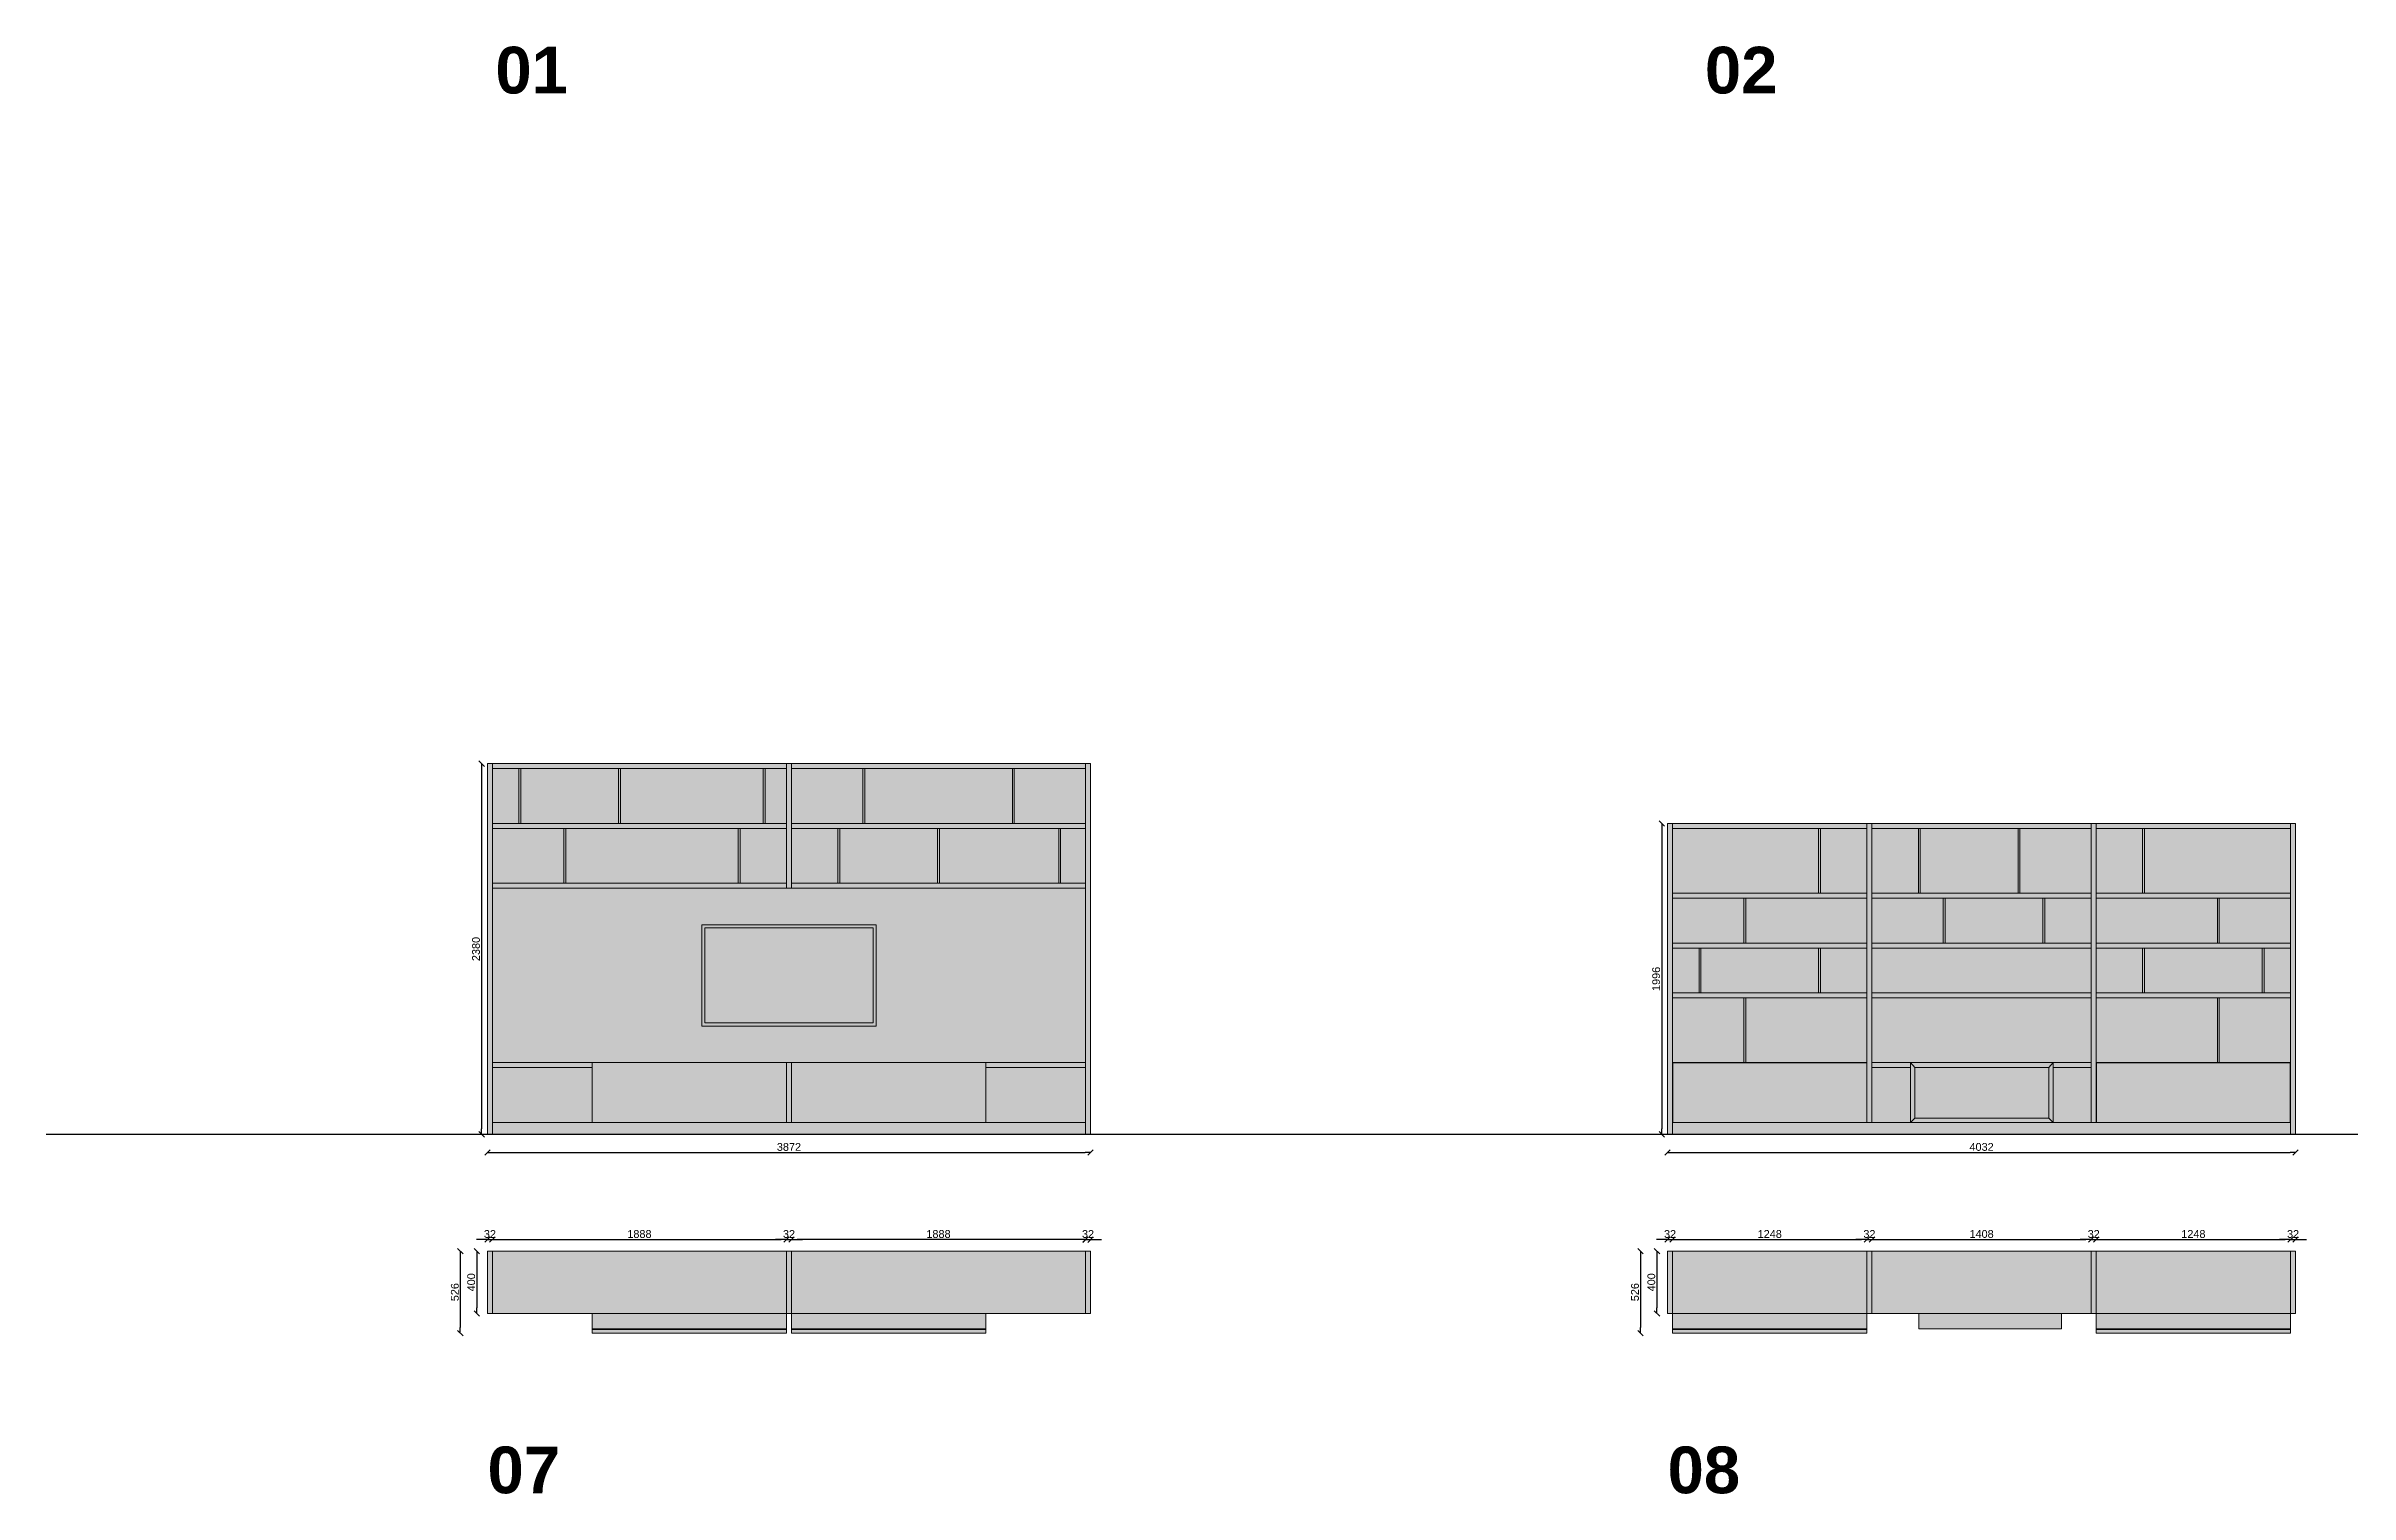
# Model space of a CAD drawing. Header units: inches. Extents: x -2150 to 187520, y -61540 to -22885.
# Drawn here: x -2150 to 12642, y -41271 to -31975 of the extents above; entities that cross this region are included whole.
import ezdxf

# ---------------------------------------------------------------- set-up
doc = ezdxf.new("R2010")
doc.units = ezdxf.units.IN
doc.header["$MEASUREMENT"] = 0
doc.layers.add('Linee arredi', color=3, linetype='Continuous', lineweight=20)
doc.layers.add('Retino arredi', color=7, linetype='Continuous', lineweight=0)
doc.layers.add('Quote', color=5, linetype='Continuous')
doc.styles.add('Arial', font='Arial.ttf')
doc.styles.add('Arial (bold)', font='Arial Bold.ttf')
doc.dimstyles.new('M&C_quote arredo', dxfattribs={"dimtxt": 50, "dimasz": 35.34668, "dimexe": 0, "dimexo": 0, "dimgap": 10, "dimtad": 1, "dimdec": 0, "dimtxsty": 'Arial', "dimblk": 'VW_SLASH', "dimcen": 0, "dimse1": 1, "dimse2": 1, "dimazin": 0, "dimtfac": 1, "dimtdec": 0, "dimtix": 1, "dimtmove": 0, "dimatfit": 0, "dimldrblk": 'VW_SLASH', "dimfxl": 0, "dimfxlon": 1, "dimfrac": 2, "dimtolj": 1, "dimarcsym": 0})

# ---------------------------------------------------------------- blocks, each defined once
blk = doc.blocks.new('VW_SLASH')
at = {"color": 0, "linetype": 'ByBlock', "lineweight": -2, "transparency": 16777216}
blk.add_line((0, 0), (-1, 0), dxfattribs=at)
at = {"color": 0, "linetype": 'Continuous', "lineweight": -2, "transparency": 16777216, "flags": 128}
blk.add_lwpolyline([(0.5, 0.5), (-0.5, -0.5)], dxfattribs=at)
blk = doc.blocks.new('*D25')
at = {"layer": 'Defpoints', "color": 0, "transparency": 16777216}
for p in [(684, -36582), (647, -38962), (684, -38962)]:
    blk.add_point(p, dxfattribs=at)
at = {"layer": 'Quote', "color": 0, "lineweight": -2, "transparency": 16777216}
blk.add_line((647, -36617), (647, -38926), dxfattribs=at)
at = {"layer": 'Quote', "color": 0, "lineweight": -2, "transparency": 16777216, "xscale": 35.3466796875, "yscale": 35.3466796875, "zscale": 35.3466796875}
for p, rotation in [((647, -36582), 90), ((647, -38962), 270)]:
    blk.add_blockref('VW_SLASH', p, dxfattribs=dict(at, rotation=rotation))
at = {"layer": 'Quote', "color": 0, "transparency": 16777216, "insert": (611, -37772), "char_height": 50, "attachment_point": 5, "rotation": 90, "style": 'Arial'}
blk.add_mtext('\\A1;2380', dxfattribs=at)
blk = doc.blocks.new('*D26')
at = {"layer": 'Defpoints', "color": 0, "transparency": 16777216}
for p in [(684, -38962), (4556, -38962), (4556, -39078)]:
    blk.add_point(p, dxfattribs=at)
at = {"layer": 'Quote', "color": 0, "lineweight": -2, "transparency": 16777216}
blk.add_line((720, -39078), (4521, -39078), dxfattribs=at)
at = {"layer": 'Quote', "color": 0, "lineweight": -2, "transparency": 16777216, "xscale": 35.3466796875, "yscale": 35.3466796875, "zscale": 35.3466796875, "rotation": 180}
blk.add_blockref('VW_SLASH', (684, -39078), dxfattribs=at)
at = {"layer": 'Quote', "color": 0, "lineweight": -2, "transparency": 16777216, "xscale": 35.3466796875, "yscale": 35.3466796875, "zscale": 35.3466796875}
blk.add_blockref('VW_SLASH', (4556, -39078), dxfattribs=at)
at = {"layer": 'Quote', "color": 0, "transparency": 16777216, "insert": (2620, -39043), "char_height": 50, "attachment_point": 5, "style": 'Arial'}
blk.add_mtext('\\A1;3872', dxfattribs=at)
blk = doc.blocks.new('*D27')
at = {"layer": 'Defpoints', "color": 0, "transparency": 16777216}
for p in [(684, -39712), (616, -40112), (684, -40112)]:
    blk.add_point(p, dxfattribs=at)
at = {"layer": 'Quote', "color": 0, "lineweight": -2, "transparency": 16777216}
blk.add_line((616, -39747), (616, -40076), dxfattribs=at)
at = {"layer": 'Quote', "color": 0, "lineweight": -2, "transparency": 16777216, "xscale": 35.3466796875, "yscale": 35.3466796875, "zscale": 35.3466796875}
for p, rotation in [((616, -39712), 90), ((616, -40112), 270)]:
    blk.add_blockref('VW_SLASH', p, dxfattribs=dict(at, rotation=rotation))
at = {"layer": 'Quote', "color": 0, "transparency": 16777216, "insert": (580, -39912), "char_height": 50, "attachment_point": 5, "rotation": 90, "style": 'Arial'}
blk.add_mtext('\\A1;400', dxfattribs=at)
blk = doc.blocks.new('*D28')
at = {"layer": 'Defpoints', "color": 0, "transparency": 16777216}
for p in [(684, -39712), (510, -40238), (1036, -40238)]:
    blk.add_point(p, dxfattribs=at)
at = {"layer": 'Quote', "color": 0, "lineweight": -2, "transparency": 16777216}
blk.add_line((510, -39747), (510, -40202), dxfattribs=at)
at = {"layer": 'Quote', "color": 0, "lineweight": -2, "transparency": 16777216, "xscale": 35.3466796875, "yscale": 35.3466796875, "zscale": 35.3466796875}
for p, rotation in [((510, -39712), 90), ((510, -40238), 270)]:
    blk.add_blockref('VW_SLASH', p, dxfattribs=dict(at, rotation=rotation))
at = {"layer": 'Quote', "color": 0, "transparency": 16777216, "insert": (475, -39975), "char_height": 50, "attachment_point": 5, "rotation": 90, "style": 'Arial'}
blk.add_mtext('\\A1;526', dxfattribs=at)
blk = doc.blocks.new('*D29')
at = {"layer": 'Defpoints', "color": 0, "transparency": 16777216}
for p in [(716, -39637), (684, -39712), (716, -39712)]:
    blk.add_point(p, dxfattribs=at)
at = {"layer": 'Quote', "color": 0, "lineweight": -2, "transparency": 16777216}
for p, q in [((649, -39637), (614, -39637)), ((684, -39637), (716, -39637)), ((752, -39637), (787, -39637))]:
    blk.add_line(p, q, dxfattribs=at)
at = {"layer": 'Quote', "color": 0, "lineweight": -2, "transparency": 16777216, "xscale": 35.3466796875, "yscale": 35.3466796875, "zscale": 35.3466796875}
blk.add_blockref('VW_SLASH', (684, -39637), dxfattribs=at)
at = {"layer": 'Quote', "color": 0, "lineweight": -2, "transparency": 16777216, "xscale": 35.3466796875, "yscale": 35.3466796875, "zscale": 35.3466796875, "rotation": 180}
blk.add_blockref('VW_SLASH', (716, -39637), dxfattribs=at)
at = {"layer": 'Quote', "color": 0, "transparency": 16777216, "insert": (700, -39602), "char_height": 50, "attachment_point": 5, "style": 'Arial'}
blk.add_mtext('\\A1;32', dxfattribs=at)
blk = doc.blocks.new('*D30')
at = {"layer": 'Defpoints', "color": 0, "transparency": 16777216}
for p in [(2604, -39637), (716, -39712), (2604, -39712)]:
    blk.add_point(p, dxfattribs=at)
at = {"layer": 'Quote', "color": 0, "lineweight": -2, "transparency": 16777216}
blk.add_line((752, -39637), (2569, -39637), dxfattribs=at)
at = {"layer": 'Quote', "color": 0, "lineweight": -2, "transparency": 16777216, "xscale": 35.3466796875, "yscale": 35.3466796875, "zscale": 35.3466796875, "rotation": 180}
blk.add_blockref('VW_SLASH', (716, -39637), dxfattribs=at)
at = {"layer": 'Quote', "color": 0, "lineweight": -2, "transparency": 16777216, "xscale": 35.3466796875, "yscale": 35.3466796875, "zscale": 35.3466796875}
blk.add_blockref('VW_SLASH', (2604, -39637), dxfattribs=at)
at = {"layer": 'Quote', "color": 0, "transparency": 16777216, "insert": (1660, -39602), "char_height": 50, "attachment_point": 5, "style": 'Arial'}
blk.add_mtext('\\A1;1888', dxfattribs=at)
blk = doc.blocks.new('TV')
at = {"layer": 'Retino arredi', "true_color": 0x969696}
h = blk.add_hatch(color=252, dxfattribs=at)
h.dxf.hatch_style = 1
h.paths.add_polyline_path([(-20, 20), (-1100, 20), (-1100, 630), (-20, 630)], flags=16)
h.paths.add_polyline_path([(-1120, 650), (0, 650), (0, 0), (-1120, 0)])
at = {"layer": 'Retino arredi', "true_color": 0xd2d2d2}
h = blk.add_hatch(color=254, dxfattribs=at)
h.dxf.hatch_style = 1
h.paths.add_polyline_path([(-20, 20), (-1100, 20), (-1100, 630), (-20, 630)])
at = {"layer": 'Linee arredi'}
for points in [[(-1120, 650), (0, 650), (0, 0), (-1120, 0)], [(-20, 20), (-1100, 20), (-1100, 630), (-20, 630)]]:
    blk.add_lwpolyline(points, close=True, dxfattribs=at)
blk = doc.blocks.new('*D31')
at = {"layer": 'Defpoints', "color": 0, "transparency": 16777216}
for p in [(2636, -39637), (2604, -39712), (2636, -39712)]:
    blk.add_point(p, dxfattribs=at)
at = {"layer": 'Quote', "color": 0, "lineweight": -2, "transparency": 16777216}
for p, q in [((2569, -39637), (2534, -39637)), ((2604, -39637), (2636, -39637)), ((2672, -39637), (2707, -39637))]:
    blk.add_line(p, q, dxfattribs=at)
at = {"layer": 'Quote', "color": 0, "lineweight": -2, "transparency": 16777216, "xscale": 35.3466796875, "yscale": 35.3466796875, "zscale": 35.3466796875}
blk.add_blockref('VW_SLASH', (2604, -39637), dxfattribs=at)
at = {"layer": 'Quote', "color": 0, "lineweight": -2, "transparency": 16777216, "xscale": 35.3466796875, "yscale": 35.3466796875, "zscale": 35.3466796875, "rotation": 180}
blk.add_blockref('VW_SLASH', (2636, -39637), dxfattribs=at)
at = {"layer": 'Quote', "color": 0, "transparency": 16777216, "insert": (2620, -39602), "char_height": 50, "attachment_point": 5, "style": 'Arial'}
blk.add_mtext('\\A1;32', dxfattribs=at)
blk = doc.blocks.new('*D32')
at = {"layer": 'Defpoints', "color": 0, "transparency": 16777216}
for p in [(2636, -39637), (2636, -39712), (4524, -39712)]:
    blk.add_point(p, dxfattribs=at)
at = {"layer": 'Quote', "color": 0, "lineweight": -2, "transparency": 16777216}
blk.add_line((4489, -39637), (2672, -39637), dxfattribs=at)
at = {"layer": 'Quote', "color": 0, "lineweight": -2, "transparency": 16777216, "xscale": 35.3466796875, "yscale": 35.3466796875, "zscale": 35.3466796875, "rotation": 180}
blk.add_blockref('VW_SLASH', (2636, -39637), dxfattribs=at)
at = {"layer": 'Quote', "color": 0, "lineweight": -2, "transparency": 16777216, "xscale": 35.3466796875, "yscale": 35.3466796875, "zscale": 35.3466796875}
blk.add_blockref('VW_SLASH', (4524, -39637), dxfattribs=at)
at = {"layer": 'Quote', "color": 0, "transparency": 16777216, "insert": (3580, -39602), "char_height": 50, "attachment_point": 5, "style": 'Arial'}
blk.add_mtext('\\A1;1888', dxfattribs=at)
blk = doc.blocks.new('*D33')
at = {"layer": 'Defpoints', "color": 0, "transparency": 16777216}
for p in [(4556, -39638), (4524, -39712), (4556, -39712)]:
    blk.add_point(p, dxfattribs=at)
at = {"layer": 'Quote', "color": 0, "lineweight": -2, "transparency": 16777216}
for p, q in [((4489, -39638), (4454, -39638)), ((4524, -39638), (4556, -39638)), ((4592, -39638), (4627, -39638))]:
    blk.add_line(p, q, dxfattribs=at)
at = {"layer": 'Quote', "color": 0, "lineweight": -2, "transparency": 16777216, "xscale": 35.3466796875, "yscale": 35.3466796875, "zscale": 35.3466796875}
blk.add_blockref('VW_SLASH', (4524, -39638), dxfattribs=at)
at = {"layer": 'Quote', "color": 0, "lineweight": -2, "transparency": 16777216, "xscale": 35.3466796875, "yscale": 35.3466796875, "zscale": 35.3466796875, "rotation": 180}
blk.add_blockref('VW_SLASH', (4556, -39638), dxfattribs=at)
at = {"layer": 'Quote', "color": 0, "transparency": 16777216, "insert": (4540, -39602), "char_height": 50, "attachment_point": 5, "style": 'Arial'}
blk.add_mtext('\\A1;32', dxfattribs=at)
blk = doc.blocks.new('*D221')
at = {"layer": 'Defpoints', "color": 0, "transparency": 16777216}
for p in [(8261, -36966), (8224, -38962), (8261, -38962)]:
    blk.add_point(p, dxfattribs=at)
at = {"layer": 'Quote', "color": 0, "lineweight": -2, "transparency": 16777216}
blk.add_line((8224, -37001), (8224, -38926), dxfattribs=at)
at = {"layer": 'Quote', "color": 0, "lineweight": -2, "transparency": 16777216, "xscale": 35.3466796875, "yscale": 35.3466796875, "zscale": 35.3466796875}
for p, rotation in [((8224, -36966), 90), ((8224, -38962), 270)]:
    blk.add_blockref('VW_SLASH', p, dxfattribs=dict(at, rotation=rotation))
at = {"layer": 'Quote', "color": 0, "transparency": 16777216, "insert": (8188, -37964), "char_height": 50, "attachment_point": 5, "rotation": 90, "style": 'Arial'}
blk.add_mtext('\\A1;1996', dxfattribs=at)
blk = doc.blocks.new('*D222')
at = {"layer": 'Defpoints', "color": 0, "transparency": 16777216}
for p in [(8261, -38962), (12293, -38962), (12293, -39078)]:
    blk.add_point(p, dxfattribs=at)
at = {"layer": 'Quote', "color": 0, "lineweight": -2, "transparency": 16777216}
blk.add_line((8296, -39078), (12258, -39078), dxfattribs=at)
at = {"layer": 'Quote', "color": 0, "lineweight": -2, "transparency": 16777216, "xscale": 35.3466796875, "yscale": 35.3466796875, "zscale": 35.3466796875, "rotation": 180}
blk.add_blockref('VW_SLASH', (8261, -39078), dxfattribs=at)
at = {"layer": 'Quote', "color": 0, "lineweight": -2, "transparency": 16777216, "xscale": 35.3466796875, "yscale": 35.3466796875, "zscale": 35.3466796875}
blk.add_blockref('VW_SLASH', (12293, -39078), dxfattribs=at)
at = {"layer": 'Quote', "color": 0, "transparency": 16777216, "insert": (10277, -39043), "char_height": 50, "attachment_point": 5, "style": 'Arial'}
blk.add_mtext('\\A1;4032', dxfattribs=at)
blk = doc.blocks.new('*D223')
at = {"layer": 'Defpoints', "color": 0, "transparency": 16777216}
for p in [(8261, -39712), (8193, -40112), (8261, -40112)]:
    blk.add_point(p, dxfattribs=at)
at = {"layer": 'Quote', "color": 0, "lineweight": -2, "transparency": 16777216}
blk.add_line((8193, -39747), (8193, -40076), dxfattribs=at)
at = {"layer": 'Quote', "color": 0, "lineweight": -2, "transparency": 16777216, "xscale": 35.3466796875, "yscale": 35.3466796875, "zscale": 35.3466796875}
for p, rotation in [((8193, -39712), 90), ((8193, -40112), 270)]:
    blk.add_blockref('VW_SLASH', p, dxfattribs=dict(at, rotation=rotation))
at = {"layer": 'Quote', "color": 0, "transparency": 16777216, "insert": (8157, -39912), "char_height": 50, "attachment_point": 5, "rotation": 90, "style": 'Arial'}
blk.add_mtext('\\A1;400', dxfattribs=at)
blk = doc.blocks.new('*D224')
at = {"layer": 'Defpoints', "color": 0, "transparency": 16777216}
for p in [(8261, -39712), (8087, -40238), (8293, -40238)]:
    blk.add_point(p, dxfattribs=at)
at = {"layer": 'Quote', "color": 0, "lineweight": -2, "transparency": 16777216}
blk.add_line((8087, -39747), (8087, -40202), dxfattribs=at)
at = {"layer": 'Quote', "color": 0, "lineweight": -2, "transparency": 16777216, "xscale": 35.3466796875, "yscale": 35.3466796875, "zscale": 35.3466796875}
for p, rotation in [((8087, -39712), 90), ((8087, -40238), 270)]:
    blk.add_blockref('VW_SLASH', p, dxfattribs=dict(at, rotation=rotation))
at = {"layer": 'Quote', "color": 0, "transparency": 16777216, "insert": (8052, -39975), "char_height": 50, "attachment_point": 5, "rotation": 90, "style": 'Arial'}
blk.add_mtext('\\A1;526', dxfattribs=at)
blk = doc.blocks.new('*D225')
at = {"layer": 'Defpoints', "color": 0, "transparency": 16777216}
for p in [(8293, -39637), (8261, -39712), (8293, -39712)]:
    blk.add_point(p, dxfattribs=at)
at = {"layer": 'Quote', "color": 0, "lineweight": -2, "transparency": 16777216}
for p, q in [((8226, -39637), (8190, -39637)), ((8261, -39637), (8293, -39637)), ((8328, -39637), (8364, -39637))]:
    blk.add_line(p, q, dxfattribs=at)
at = {"layer": 'Quote', "color": 0, "lineweight": -2, "transparency": 16777216, "xscale": 35.3466796875, "yscale": 35.3466796875, "zscale": 35.3466796875}
blk.add_blockref('VW_SLASH', (8261, -39637), dxfattribs=at)
at = {"layer": 'Quote', "color": 0, "lineweight": -2, "transparency": 16777216, "xscale": 35.3466796875, "yscale": 35.3466796875, "zscale": 35.3466796875, "rotation": 180}
blk.add_blockref('VW_SLASH', (8293, -39637), dxfattribs=at)
at = {"layer": 'Quote', "color": 0, "transparency": 16777216, "insert": (8277, -39602), "char_height": 50, "attachment_point": 5, "style": 'Arial'}
blk.add_mtext('\\A1;32', dxfattribs=at)
blk = doc.blocks.new('*D226')
at = {"layer": 'Defpoints', "color": 0, "transparency": 16777216}
for p in [(9541, -39637), (8293, -39712), (9541, -39712)]:
    blk.add_point(p, dxfattribs=at)
at = {"layer": 'Quote', "color": 0, "lineweight": -2, "transparency": 16777216}
blk.add_line((8328, -39637), (9506, -39637), dxfattribs=at)
at = {"layer": 'Quote', "color": 0, "lineweight": -2, "transparency": 16777216, "xscale": 35.3466796875, "yscale": 35.3466796875, "zscale": 35.3466796875, "rotation": 180}
blk.add_blockref('VW_SLASH', (8293, -39637), dxfattribs=at)
at = {"layer": 'Quote', "color": 0, "lineweight": -2, "transparency": 16777216, "xscale": 35.3466796875, "yscale": 35.3466796875, "zscale": 35.3466796875}
blk.add_blockref('VW_SLASH', (9541, -39637), dxfattribs=at)
at = {"layer": 'Quote', "color": 0, "transparency": 16777216, "insert": (8917, -39602), "char_height": 50, "attachment_point": 5, "style": 'Arial'}
blk.add_mtext('\\A1;1248', dxfattribs=at)
blk = doc.blocks.new('*D227')
at = {"layer": 'Defpoints', "color": 0, "transparency": 16777216}
for p in [(9573, -39637), (9541, -39712), (9573, -39712)]:
    blk.add_point(p, dxfattribs=at)
at = {"layer": 'Quote', "color": 0, "lineweight": -2, "transparency": 16777216}
for p, q in [((9506, -39637), (9470, -39637)), ((9541, -39637), (9573, -39637)), ((9608, -39637), (9644, -39637))]:
    blk.add_line(p, q, dxfattribs=at)
at = {"layer": 'Quote', "color": 0, "lineweight": -2, "transparency": 16777216, "xscale": 35.3466796875, "yscale": 35.3466796875, "zscale": 35.3466796875}
blk.add_blockref('VW_SLASH', (9541, -39637), dxfattribs=at)
at = {"layer": 'Quote', "color": 0, "lineweight": -2, "transparency": 16777216, "xscale": 35.3466796875, "yscale": 35.3466796875, "zscale": 35.3466796875, "rotation": 180}
blk.add_blockref('VW_SLASH', (9573, -39637), dxfattribs=at)
at = {"layer": 'Quote', "color": 0, "transparency": 16777216, "insert": (9557, -39602), "char_height": 50, "attachment_point": 5, "style": 'Arial'}
blk.add_mtext('\\A1;32', dxfattribs=at)
blk = doc.blocks.new('*D228')
at = {"layer": 'Defpoints', "color": 0, "transparency": 16777216}
for p in [(10981, -39637), (9573, -39712), (10981, -39712)]:
    blk.add_point(p, dxfattribs=at)
at = {"layer": 'Quote', "color": 0, "lineweight": -2, "transparency": 16777216}
blk.add_line((9608, -39637), (10946, -39637), dxfattribs=at)
at = {"layer": 'Quote', "color": 0, "lineweight": -2, "transparency": 16777216, "xscale": 35.3466796875, "yscale": 35.3466796875, "zscale": 35.3466796875, "rotation": 180}
blk.add_blockref('VW_SLASH', (9573, -39637), dxfattribs=at)
at = {"layer": 'Quote', "color": 0, "lineweight": -2, "transparency": 16777216, "xscale": 35.3466796875, "yscale": 35.3466796875, "zscale": 35.3466796875}
blk.add_blockref('VW_SLASH', (10981, -39637), dxfattribs=at)
at = {"layer": 'Quote', "color": 0, "transparency": 16777216, "insert": (10277, -39602), "char_height": 50, "attachment_point": 5, "style": 'Arial'}
blk.add_mtext('\\A1;1408', dxfattribs=at)
blk = doc.blocks.new('*D229')
at = {"layer": 'Defpoints', "color": 0, "transparency": 16777216}
for p in [(11013, -39637), (10981, -39712), (11013, -39712)]:
    blk.add_point(p, dxfattribs=at)
at = {"layer": 'Quote', "color": 0, "lineweight": -2, "transparency": 16777216}
for p, q in [((10946, -39637), (10910, -39637)), ((10981, -39637), (11013, -39637)), ((11048, -39637), (11084, -39637))]:
    blk.add_line(p, q, dxfattribs=at)
at = {"layer": 'Quote', "color": 0, "lineweight": -2, "transparency": 16777216, "xscale": 35.3466796875, "yscale": 35.3466796875, "zscale": 35.3466796875}
blk.add_blockref('VW_SLASH', (10981, -39637), dxfattribs=at)
at = {"layer": 'Quote', "color": 0, "lineweight": -2, "transparency": 16777216, "xscale": 35.3466796875, "yscale": 35.3466796875, "zscale": 35.3466796875, "rotation": 180}
blk.add_blockref('VW_SLASH', (11013, -39637), dxfattribs=at)
at = {"layer": 'Quote', "color": 0, "transparency": 16777216, "insert": (10997, -39602), "char_height": 50, "attachment_point": 5, "style": 'Arial'}
blk.add_mtext('\\A1;32', dxfattribs=at)
blk = doc.blocks.new('*D230')
at = {"layer": 'Defpoints', "color": 0, "transparency": 16777216}
for p in [(12261, -39637), (11013, -39712), (12261, -39712)]:
    blk.add_point(p, dxfattribs=at)
at = {"layer": 'Quote', "color": 0, "lineweight": -2, "transparency": 16777216}
blk.add_line((11048, -39637), (12226, -39637), dxfattribs=at)
at = {"layer": 'Quote', "color": 0, "lineweight": -2, "transparency": 16777216, "xscale": 35.3466796875, "yscale": 35.3466796875, "zscale": 35.3466796875, "rotation": 180}
blk.add_blockref('VW_SLASH', (11013, -39637), dxfattribs=at)
at = {"layer": 'Quote', "color": 0, "lineweight": -2, "transparency": 16777216, "xscale": 35.3466796875, "yscale": 35.3466796875, "zscale": 35.3466796875}
blk.add_blockref('VW_SLASH', (12261, -39637), dxfattribs=at)
at = {"layer": 'Quote', "color": 0, "transparency": 16777216, "insert": (11637, -39602), "char_height": 50, "attachment_point": 5, "style": 'Arial'}
blk.add_mtext('\\A1;1248', dxfattribs=at)
blk = doc.blocks.new('*D231')
at = {"layer": 'Defpoints', "color": 0, "transparency": 16777216}
for p in [(12293, -39637), (12261, -39712), (12293, -39712)]:
    blk.add_point(p, dxfattribs=at)
at = {"layer": 'Quote', "color": 0, "lineweight": -2, "transparency": 16777216}
for p, q in [((12226, -39637), (12190, -39637)), ((12261, -39637), (12293, -39637)), ((12328, -39637), (12364, -39637))]:
    blk.add_line(p, q, dxfattribs=at)
at = {"layer": 'Quote', "color": 0, "lineweight": -2, "transparency": 16777216, "xscale": 35.3466796875, "yscale": 35.3466796875, "zscale": 35.3466796875}
blk.add_blockref('VW_SLASH', (12261, -39637), dxfattribs=at)
at = {"layer": 'Quote', "color": 0, "lineweight": -2, "transparency": 16777216, "xscale": 35.3466796875, "yscale": 35.3466796875, "zscale": 35.3466796875, "rotation": 180}
blk.add_blockref('VW_SLASH', (12293, -39637), dxfattribs=at)
at = {"layer": 'Quote', "color": 0, "transparency": 16777216, "insert": (12277, -39602), "char_height": 50, "attachment_point": 5, "style": 'Arial'}
blk.add_mtext('\\A1;32', dxfattribs=at)

msp = doc.modelspace()

# ---------------------------------------------------------------- hatches: boundary and pattern name
at = {"layer": 'Retino arredi'}
h = msp.add_hatch(color=256, dxfattribs=at)
h.dxf.hatch_style = 1
h.paths.add_polyline_path([(1356.4, -38533.6), (716.4, -38533.6), (716.4, -38885.6), (1356.4, -38885.6)], flags=16)
h.paths.add_polyline_path([(2604.4, -38501.6), (1356.4, -38501.6), (1356.4, -38885.6), (2604.4, -38885.6)], flags=16)
h.paths.add_polyline_path([(3884.4, -38885.6), (2636.4, -38885.6), (2636.4, -38501.6), (3884.4, -38501.6)], flags=16)
h.paths.add_polyline_path([(4524.4, -38885.6), (3884.4, -38885.6), (3884.4, -38533.6), (4524.4, -38533.6)], flags=16)
h.paths.add_polyline_path([(4524.4, -36998.3), (2636.4, -36998.3), (2636.4, -37349.6), (4524.4, -37349.6)], flags=16)
h.paths.add_polyline_path([(2636.4, -36613.6), (4524.4, -36613.6), (4524.4, -36965.6), (2636.4, -36965.6)], flags=16)
h.paths.add_polyline_path([(2604.3, -36965.6), (716.4, -36965.6), (716.4, -36613.6), (2604.3, -36613.6)], flags=16)
h.paths.add_polyline_path([(716.4, -36998.3), (2604.3, -36998.3), (2604.3, -37349.6), (716.4, -37349.6)], flags=16)
h.paths.add_polyline_path([(4524.4, -37381.6), (716.4, -37381.6), (716.4, -38501.6), (4524.4, -38501.6)], flags=16)
h.paths.add_polyline_path([(684.4, -38961.6), (4556.4, -38961.6), (4556.4, -36581.6), (684.4, -36581.6)])
h = msp.add_hatch(color=254, dxfattribs=at)
h.dxf.hatch_style = 1
h.paths.add_polyline_path([(4524.4, -36998.3), (2636.4, -36998.3), (2636.4, -37349.6), (4524.4, -37349.6)])
h.paths.add_polyline_path([(2636.4, -36613.6), (4524.4, -36613.6), (4524.4, -36965.6), (2636.4, -36965.6)])
h.paths.add_polyline_path([(2604.3, -36965.6), (716.4, -36965.6), (716.4, -36613.6), (2604.3, -36613.6)])
h.paths.add_polyline_path([(716.4, -36998.3), (2604.3, -36998.3), (2604.3, -37349.6), (716.4, -37349.6)])
h.paths.add_polyline_path([(4524.4, -38885.6), (3884.4, -38885.6), (3884.4, -38533.6), (4524.4, -38533.6)])
h.paths.add_polyline_path([(1356.4, -38533.6), (716.4, -38533.6), (716.4, -38885.6), (1356.4, -38885.6)])
h = msp.add_hatch(color=256, dxfattribs=at)
h.dxf.hatch_style = 1
h.paths.add_polyline_path([(12261, -37733.6), (11013, -37733.6), (11013, -37446.3), (12261, -37446.3)], flags=16)
h.paths.add_polyline_path([(11013, -38053.6), (12261, -38053.6), (12261, -37765.6), (11013, -37765.6)], flags=16)
h.paths.add_polyline_path([(12261, -38501.6), (11013, -38501.6), (11013, -38085.6), (12261, -38085.6)], flags=16)
h.paths.add_polyline_path([(11013, -38885.6), (12259, -38885.6), (12259, -38503.6), (11013, -38503.6)], flags=16)
h.paths.add_polyline_path([(9820, -38533.6), (9573, -38533.6), (9573, -38885.6), (9820, -38885.6)], flags=16)
h.paths.add_polyline_path([(10736, -38885.6), (9820, -38885.6), (9820, -38501.6), (10736, -38501.6)], flags=16)
h.paths.add_polyline_path([(10981, -38533.6), (10736, -38533.6), (10736, -38885.6), (10981, -38885.6)], flags=16)
h.paths.add_polyline_path([(9573, -38085.6), (10981, -38085.6), (10981, -38501.6), (9573, -38501.6)], flags=16)
h.paths.add_polyline_path([(10981, -37765.6), (9573, -37765.6), (9573, -38053.6), (10981, -38053.6)], flags=16)
h.paths.add_polyline_path([(9573, -37446.3), (10981, -37446.3), (10981, -37733.6), (9573, -37733.6)], flags=16)
h.paths.add_polyline_path([(8293, -37733.6), (9541, -37733.6), (9541, -37446.3), (8293, -37446.3)], flags=16)
h.paths.add_polyline_path([(9541, -38053.6), (8293, -38053.6), (8293, -37765.6), (9541, -37765.6)], flags=16)
h.paths.add_polyline_path([(8293, -38501.6), (9541, -38501.6), (9541, -38085.6), (8293, -38085.6)], flags=16)
h.paths.add_polyline_path([(9541, -38885.6), (8295, -38885.6), (8295, -38503.6), (9541, -38503.6)], flags=16)
h.paths.add_polyline_path([(11013, -36997.6), (12261, -36997.6), (12261, -37413.6), (11013, -37413.6)], flags=16)
h.paths.add_polyline_path([(9573, -37413.6), (10981, -37413.6), (10981, -36997.6), (9573, -36997.6)], flags=16)
h.paths.add_polyline_path([(8293, -36997.6), (9541, -36997.6), (9541, -37413.6), (8293, -37413.6)], flags=16)
h.paths.add_polyline_path([(12293, -38961.6), (8261, -38961.6), (8261, -36965.6), (12293, -36965.6)])
h = msp.add_hatch(color=254, dxfattribs=at)
h.dxf.hatch_style = 1
h.paths.add_polyline_path([(9820, -38533.6), (9573, -38533.6), (9573, -38885.6), (9820, -38885.6)])
h.paths.add_polyline_path([(10981, -38533.6), (10736, -38533.6), (10736, -38885.6), (10981, -38885.6)])
h.paths.add_polyline_path([(12261, -37733.6), (11013, -37733.6), (11013, -37446.3), (12261, -37446.3)])
h.paths.add_polyline_path([(11013, -38053.6), (12261, -38053.6), (12261, -37765.6), (11013, -37765.6)])
h.paths.add_polyline_path([(12261, -38501.6), (11013, -38501.6), (11013, -38085.6), (12261, -38085.6)])
h.paths.add_polyline_path([(9573, -38085.6), (10981, -38085.6), (10981, -38501.6), (9573, -38501.6)])
h.paths.add_polyline_path([(10981, -37765.6), (9573, -37765.6), (9573, -38053.6), (10981, -38053.6)])
h.paths.add_polyline_path([(9573, -37446.3), (10981, -37446.3), (10981, -37733.6), (9573, -37733.6)])
h.paths.add_polyline_path([(8293, -37733.6), (9541, -37733.6), (9541, -37446.3), (8293, -37446.3)])
h.paths.add_polyline_path([(9541, -38053.6), (8293, -38053.6), (8293, -37765.6), (9541, -37765.6)])
h.paths.add_polyline_path([(8293, -38501.6), (9541, -38501.6), (9541, -38085.6), (8293, -38085.6)])
h.paths.add_polyline_path([(11013, -36997.6), (12261, -36997.6), (12261, -37413.6), (11013, -37413.6)])
h.paths.add_polyline_path([(9573, -37413.6), (10981, -37413.6), (10981, -36997.6), (9573, -36997.6)])
h.paths.add_polyline_path([(8293, -36997.6), (9541, -36997.6), (9541, -37413.6), (8293, -37413.6)])
h = msp.add_hatch(color=252, dxfattribs=at)
h.dxf.hatch_style = 1
h.paths.add_polyline_path([(4524.4, -37381.6), (716.4, -37381.6), (716.4, -38501.6), (4524.4, -38501.6)])
h = msp.add_hatch(color=253, dxfattribs=at)
h.dxf.hatch_style = 1
h.paths.add_polyline_path([(2604.4, -38501.6), (1356.4, -38501.6), (1356.4, -38885.6), (2604.4, -38885.6)])
h.paths.add_polyline_path([(3884.4, -38885.6), (2636.4, -38885.6), (2636.4, -38501.6), (3884.4, -38501.6)])
h = msp.add_hatch(color=253, dxfattribs=at)
h.dxf.hatch_style = 1
h.paths.add_polyline_path([(10736, -38885.6), (9820, -38885.6), (9820, -38501.6), (10736, -38501.6)])
h.paths.add_polyline_path([(11013, -38885.6), (12259, -38885.6), (12259, -38503.6), (11013, -38503.6)])
h.paths.add_polyline_path([(9541, -38885.6), (8295, -38885.6), (8295, -38503.6), (9541, -38503.6)])
h = msp.add_hatch(color=256, dxfattribs=at)
h.dxf.hatch_style = 1
h.paths.add_polyline_path([(684.4, -40111.6), (4556.4, -40111.6), (4556.4, -39711.6), (684.4, -39711.6)])
h = msp.add_hatch(color=256, dxfattribs=at)
h.dxf.hatch_style = 1
h.paths.add_polyline_path([(8261, -40111.6), (12293, -40111.6), (12293, -39711.6), (8261, -39711.6)])
h = msp.add_hatch(color=253, dxfattribs=at)
h.dxf.hatch_style = 1
h.paths.add_polyline_path([(1356.4, -40237.6), (2604.4, -40237.6), (2604.4, -40111.6), (1356.4, -40111.6)])
h = msp.add_hatch(color=253, dxfattribs=at)
h.dxf.hatch_style = 1
h.paths.add_polyline_path([(3884.4, -40111.6), (2636.4, -40111.6), (2636.4, -40237.6), (3884.4, -40237.6)])
h = msp.add_hatch(color=253, dxfattribs=at)
h.dxf.hatch_style = 1
h.paths.add_polyline_path([(9541, -40237.6), (8293, -40237.6), (8293, -40111.6), (9541, -40111.6)])
h.paths.add_polyline_path([(10791, -40211.6), (9875, -40211.6), (9875, -40111.6), (10791, -40111.6)])
h.paths.add_polyline_path([(12261, -40237.6), (11013, -40237.6), (11013, -40111.6), (12261, -40111.6)])

# ---------------------------------------------------------------- linework, layer by layer
msp.add_line((-2149.6, -38961.6), (40321.6, -38961.6))
at = {"layer": 'Linee arredi'}
for p, q in [((716.4, -36581.6), (716.4, -36613.6)), ((886.4, -36965.6), (886.4, -36613.6)), ((898.5, -36965.6), (898.5, -36613.6)), ((1526.4, -36965.6), (1526.4, -36613.6)), ((1538.4, -36965.6), (1538.4, -36613.6)), ((2454.4, -36966.2), (2454.4, -36614.2)), ((2466.4, -36966.2), (2466.4, -36614.2)), ((2604.3, -36613.6), (2604.3, -36581.6)), ((2636.4, -36613.6), (2636.4, -36581.6)), ((3094.4, -36966.4), (3094.4, -36614.4)), ((3106.4, -36966.4), (3106.4, -36614.4)), ((4054.4, -36966.8), (4054.4, -36614.8)), ((4066.4, -36966.8), (4066.4, -36614.8)), ((4524.4, -36581.6), (4524.4, -36613.6)), ((716.4, -36965.6), (716.4, -36998.3)), ((2604.3, -36998.3), (2604.3, -36965.6)), ((2636.4, -36998.3), (2636.4, -36965.6)), ((4524.4, -36965.6), (4524.4, -36998.3)), ((8293, -36997.6), (8293, -36965.6)), ((9541, -36997.6), (9541, -36965.6)), ((9573, -36997.6), (9573, -36965.6)), ((10981, -36997.6), (10981, -36965.6)), ((11013, -36997.6), (11013, -36965.6)), ((12261, -36997.6), (12261, -36965.6)), ((1174.4, -37348.4), (1174.4, -36997.1)), ((1186.4, -37348.4), (1186.4, -36997.1)), ((2294.4, -37348.9), (2294.4, -36997.5)), ((2306.4, -37348.9), (2306.4, -36997.5)), ((2934.4, -37349.1), (2934.4, -36997.8)), ((2946.4, -37349.1), (2946.4, -36997.8)), ((3574.4, -37349.3), (3574.4, -36998)), ((3586.4, -37349.3), (3586.4, -36998)), ((4352.4, -37349.6), (4352.4, -36998.3)), ((4364.4, -37349.6), (4364.4, -36998.3)), ((9231, -36997.6), (9231, -37413.6)), ((9243, -37413.6), (9243, -36997.6)), ((9871, -36997.6), (9871, -37413.6)), ((9883, -37413.6), (9883, -36997.6)), ((10511, -36997.6), (10511, -37413.6)), ((10523, -37413.6), (10523, -36997.6)), ((11311, -36997.6), (11311, -37413.6)), ((11323, -37413.6), (11323, -36997.6)), ((716.4, -37349.6), (716.4, -37381.6)), ((2604.3, -37382), (2604.3, -37349.6)), ((2636.4, -37382), (2636.4, -37349.6)), ((4524.4, -37349.6), (4524.4, -37381.6)), ((8293, -37413.6), (8293, -37446.3)), ((9541, -37413.6), (9541, -37446.3)), ((9573, -37413.6), (9573, -37446.3)), ((10981, -37413.6), (10981, -37446.3)), ((11013, -37413.6), (11013, -37446.3)), ((12261, -37446.3), (12261, -37413.6)), ((8751, -37446.3), (8751, -37733.6)), ((8763, -37733.6), (8763, -37446.3)), ((10031, -37446.3), (10031, -37733.6)), ((10043, -37733.6), (10043, -37446.3)), ((10671, -37446), (10671, -37733.3)), ((10683, -37733.3), (10683, -37446)), ((11791, -37446), (11791, -37733.3)), ((11803, -37733.3), (11803, -37446)), ((8293, -37733.6), (8293, -37765.6)), ((8463, -38053.6), (8463, -37765.6)), ((8475, -37765.6), (8475, -38053.6)), ((9231, -38053.6), (9231, -37765.6)), ((9243, -37765.6), (9243, -38053.6)), ((9541, -37733.6), (9541, -37765.6)), ((9573, -37733.6), (9573, -37765.6)), ((10981, -37733.6), (10981, -37765.6)), ((11013, -37733.6), (11013, -37765.6)), ((11311, -38053.6), (11311, -37765.6)), ((11323, -37765.6), (11323, -38053.6)), ((12079, -38053.6), (12079, -37765.6)), ((12091, -37765.6), (12091, -38053.6)), ((12261, -37765.6), (12261, -37733.6)), ((8293, -38053.6), (8293, -38085.6)), ((8751, -38501.6), (8751, -38085.6)), ((8763, -38085.6), (8763, -38501.6)), ((9541, -38053.6), (9541, -38085.6)), ((9573, -38053.6), (9573, -38085.6)), ((10981, -38053.6), (10981, -38085.6)), ((11013, -38053.6), (11013, -38085.6)), ((11791, -38501.6), (11791, -38085.6)), ((11803, -38085.6), (11803, -38501.6)), ((12261, -38085.6), (12261, -38053.6)), ((716.4, -38533.6), (716.4, -38501.6)), ((4524.4, -38533.6), (4524.4, -38501.6)), ((8293, -38961.6), (8293, -38501.6)), ((8295, -38533.6), (8293, -38533.6)), ((9573, -38533.6), (9573, -38501.6)), ((9848, -38533.6), (9820, -38501.6)), ((10708, -38533.6), (10736, -38501.6)), ((10981, -38533.6), (10981, -38501.6)), ((11013, -38885.6), (11013, -38501.6)), ((11015, -38533.6), (11013, -38533.6)), ((12259, -38503.6), (12261, -38503.6)), ((12261, -38961.6), (12261, -38501.6)), ((716.4, -38961.6), (716.4, -38885.6)), ((2636.4, -38885.6), (2604.4, -38885.6)), ((4524.4, -38961.6), (4524.4, -38885.6)), ((8295, -38885.6), (8293, -38885.6)), ((9573, -38885.6), (9541, -38885.6)), ((9848, -38857.6), (9820, -38885.6)), ((10708, -38857.6), (10736, -38885.6)), ((11015, -38885.6), (10981, -38885.6)), ((12261, -38885.6), (12259, -38885.6)), ((716.4, -40111.6), (716.4, -39711.6)), ((2604.4, -39711.6), (2604.4, -40111.6)), ((2636.4, -40111.6), (2636.4, -39711.6)), ((4524.4, -40111.6), (4524.4, -39711.6)), ((8293, -40111.6), (8293, -39711.6)), ((9541, -39711.6), (9541, -40111.6)), ((9573, -40111.6), (9573, -39711.6)), ((10981, -39711.6), (10981, -40111.6)), ((11013, -40111.6), (11013, -39711.6)), ((12261, -40111.6), (12261, -39711.6)), ((1356.4, -40211.6), (2604.4, -40211.6)), ((1356.4, -40215.6), (2604.4, -40215.6)), ((2636.4, -40211.6), (3884.4, -40211.6)), ((2636.4, -40215.6), (3884.4, -40215.6)), ((8293, -40211.6), (9541, -40211.6)), ((8293, -40215.6), (9541, -40215.6)), ((11013, -40211.6), (12261, -40211.6)), ((11013, -40215.6), (12261, -40215.6))]:
    msp.add_line(p, q, dxfattribs=at)
for points in [[(684.4, -38961.6), (4556.4, -38961.6), (4556.4, -36581.6), (684.4, -36581.6)], [(2604.3, -36965.6), (716.4, -36965.6), (716.4, -36613.6), (2604.3, -36613.6)], [(2636.4, -36613.6), (4524.4, -36613.6), (4524.4, -36965.6), (2636.4, -36965.6)], [(12293, -38961.6), (8261, -38961.6), (8261, -36965.6), (12293, -36965.6)], [(716.4, -36998.3), (2604.3, -36998.3), (2604.3, -37349.6), (716.4, -37349.6)], [(4524.4, -36998.3), (2636.4, -36998.3), (2636.4, -37349.6), (4524.4, -37349.6)], [(8293, -36997.6), (9541, -36997.6), (9541, -37413.6), (8293, -37413.6)], [(9573, -37413.6), (10981, -37413.6), (10981, -36997.6), (9573, -36997.6)], [(11013, -36997.6), (12261, -36997.6), (12261, -37413.6), (11013, -37413.6)], [(4524.4, -37381.6), (716.4, -37381.6), (716.4, -38501.6), (4524.4, -38501.6)], [(8293, -37733.6), (9541, -37733.6), (9541, -37446.3), (8293, -37446.3)], [(9573, -37446.3), (10981, -37446.3), (10981, -37733.6), (9573, -37733.6)], [(12261, -37733.6), (11013, -37733.6), (11013, -37446.3), (12261, -37446.3)], [(9541, -38053.6), (8293, -38053.6), (8293, -37765.6), (9541, -37765.6)], [(10981, -37765.6), (9573, -37765.6), (9573, -38053.6), (10981, -38053.6)], [(11013, -38053.6), (12261, -38053.6), (12261, -37765.6), (11013, -37765.6)], [(8293, -38501.6), (9541, -38501.6), (9541, -38085.6), (8293, -38085.6)], [(9573, -38085.6), (10981, -38085.6), (10981, -38501.6), (9573, -38501.6)], [(12261, -38501.6), (11013, -38501.6), (11013, -38085.6), (12261, -38085.6)], [(1356.4, -38533.6), (716.4, -38533.6), (716.4, -38885.6), (1356.4, -38885.6)], [(2604.4, -38501.6), (1356.4, -38501.6), (1356.4, -38885.6), (2604.4, -38885.6)], [(3884.4, -38885.6), (2636.4, -38885.6), (2636.4, -38501.6), (3884.4, -38501.6)], [(4524.4, -38885.6), (3884.4, -38885.6), (3884.4, -38533.6), (4524.4, -38533.6)], [(9541, -38885.6), (8295, -38885.6), (8295, -38503.6), (9541, -38503.6)], [(9820, -38533.6), (9573, -38533.6), (9573, -38885.6), (9820, -38885.6)], [(10736, -38885.6), (9820, -38885.6), (9820, -38501.6), (10736, -38501.6)], [(9848, -38533.6), (10708, -38533.6), (10708, -38857.6), (9848, -38857.6)], [(10981, -38533.6), (10736, -38533.6), (10736, -38885.6), (10981, -38885.6)], [(11015, -38885.6), (12259, -38885.6), (12259, -38503.6), (11015, -38503.6)], [(684.4, -40111.6), (4556.4, -40111.6), (4556.4, -39711.6), (684.4, -39711.6)], [(8261, -40111.6), (12293, -40111.6), (12293, -39711.6), (8261, -39711.6)], [(1356.4, -40237.6), (2604.4, -40237.6), (2604.4, -40111.6), (1356.4, -40111.6)], [(3884.4, -40111.6), (2636.4, -40111.6), (2636.4, -40237.6), (3884.4, -40237.6)], [(9541, -40237.6), (8293, -40237.6), (8293, -40111.6), (9541, -40111.6)], [(10791, -40211.6), (9875, -40211.6), (9875, -40111.6), (10791, -40111.6)], [(12261, -40237.6), (11013, -40237.6), (11013, -40111.6), (12261, -40111.6)]]:
    msp.add_lwpolyline(points, close=True, dxfattribs=at)

# ---------------------------------------------------------------- block references
msp.add_blockref('TV', (3180.4, -38266.6), dxfattribs=at)

# ---------------------------------------------------------------- texts
at = {"layer": 'Linee arredi', "transparency": 33554687, "char_height": 300, "attachment_point": 7, "line_spacing_factor": 1.006858, "style": 'Arial (bold)'}
for s, insert in [('01', (735.1, -32283.5)), ('02', (8500.4, -32283.5)), ('07', (684.4, -41270.6)), ('08', (8261, -41270.6))]:
    msp.add_mtext_dynamic_manual_height_columns(s, width=1350.149, gutter_width=12.5, heights=[0], dxfattribs=dict(at, insert=insert))

# ---------------------------------------------------------------- dimensions: what is measured, and where the dimension line sits
at = {"layer": 'Quote', "color": 7}
for base, p1, p2, picture, middle in [((647, -38961.6), (684.4, -36581.6), (684.4, -38961.6), '*D25', (611.4, -37771.6)), ((8223.6, -38961.6), (8261, -36965.6), (8261, -38961.6), '*D221', (8188, -37963.6)), ((510.5, -40237.6), (684.4, -39711.6), (1036.4, -40237.6), '*D28', (474.9, -39974.6)), ((615.9, -40111.6), (684.4, -39711.6), (684.4, -40111.6), '*D27', (580.4, -39911.6)), ((8087.1, -40237.6), (8261, -39711.6), (8293, -40237.6), '*D224', (8051.5, -39974.6)), ((8192.5, -40111.6), (8261, -39711.6), (8261, -40111.6), '*D223', (8157, -39911.6))]:
    dim = msp.add_linear_dim(base=base, p1=p1, p2=p2, angle=90, dimstyle='M&C_quote arredo', override={"dimpost": '<>', "dimtmove": 1}, dxfattribs=at)
    dim.commit()
    dim.dimension.update_dxf_attribs({"geometry": picture, "text_midpoint": middle})
for base, p1, p2, picture, middle in [((4556.4, -39078.2), (684.4, -38961.6), (4556.4, -38961.6), '*D26', (2620.4, -39042.7)), ((12293, -39078.2), (8261, -38961.6), (12293, -38961.6), '*D222', (10277, -39042.7)), ((716.4, -39637.1), (684.4, -39711.6), (716.4, -39711.6), '*D29', (700.4, -39601.5)), ((2604.4, -39637.1), (716.4, -39711.6), (2604.4, -39711.6), '*D30', (1660.4, -39601.6)), ((2636.4, -39637.1), (2604.4, -39711.6), (2636.4, -39711.6), '*D31', (2620.4, -39601.5)), ((2636.4, -39637.1), (4524.4, -39711.6), (2636.4, -39711.6), '*D32', (3580.4, -39601.6)), ((4556.4, -39637.5), (4524.4, -39711.6), (4556.4, -39711.6), '*D33', (4540.4, -39602)), ((8293, -39637.1), (8261, -39711.6), (8293, -39711.6), '*D225', (8277, -39601.5)), ((9541, -39637.1), (8293, -39711.6), (9541, -39711.6), '*D226', (8917, -39601.6)), ((9573, -39637.1), (9541, -39711.6), (9573, -39711.6), '*D227', (9557, -39601.5)), ((10981, -39637.1), (9573, -39711.6), (10981, -39711.6), '*D228', (10277, -39601.6)), ((11013, -39637.1), (10981, -39711.6), (11013, -39711.6), '*D229', (10997, -39601.5)), ((12261, -39637.1), (11013, -39711.6), (12261, -39711.6), '*D230', (11637, -39601.6)), ((12293, -39637.1), (12261, -39711.6), (12293, -39711.6), '*D231', (12277, -39601.5))]:
    dim = msp.add_linear_dim(base=base, p1=p1, p2=p2, dimstyle='M&C_quote arredo', override={"dimpost": '<>', "dimtmove": 1}, dxfattribs=at)
    dim.commit()
    dim.dimension.update_dxf_attribs({"geometry": picture, "text_midpoint": middle})

doc.saveas('drawing.dxf')
